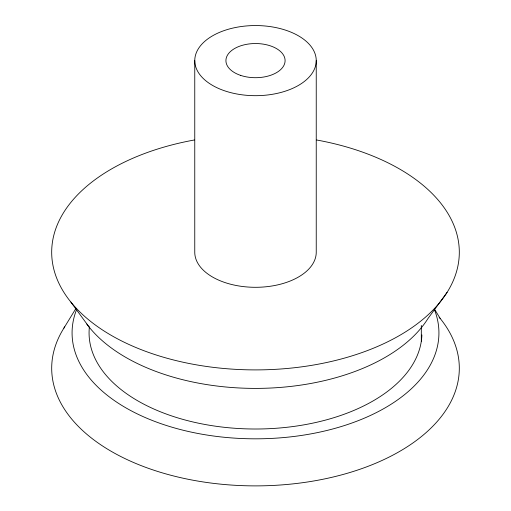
<?xml version="1.0" encoding="UTF-8"?>
<svg xmlns="http://www.w3.org/2000/svg" width="511" height="511" viewBox="0 0 511 511"><rect width="100%" height="100%" fill="white"/><g stroke="black" fill="none" stroke-linecap="round" stroke-linejoin="round"><path stroke-width="0.77" d="M63.907 328.094L75.986 308.376M447.093 292.362L427.931 318.602A183.423 105.898 0 0 1 260.572 388.354A183.423 105.898 0 0 1 86.787 324.051M70.882 302.084L89.342 327.353M434.784 309.615L440.118 318.372M421.313 325.43L421.313 341.188M316.239 60.617A60.739 35.067 0 0 1 225.134 90.984A60.739 35.067 0 0 1 225.134 30.251A60.739 35.067 0 0 1 316.239 60.617L316.239 252.236A60.739 35.067 0 0 1 255.5 287.303A60.739 35.067 0 0 1 194.761 252.236L194.761 60.617M439.192 317.248A203.806 117.664 0 0 1 264.545 485.769A203.806 117.664 0 0 1 64.705 326.855M434.637 310.151A183.423 105.898 0 0 1 255.794 438.821A183.423 105.898 0 0 1 76.241 310.484M421.894 334.941A166.433 96.087 0 0 1 248.608 428.927A166.433 96.087 0 0 1 89.387 326.983M316.628 139.988A203.806 117.664 0 0 1 420.757 321.1A203.806 117.664 0 0 1 90.23 321.093A203.806 117.664 0 0 1 194.391 139.982M240.707 75.411A29.593 17.087 0 0 0 285.093 60.617A29.593 17.087 0 0 0 240.707 45.824A29.593 17.087 0 0 0 240.707 75.411"/></g></svg>
